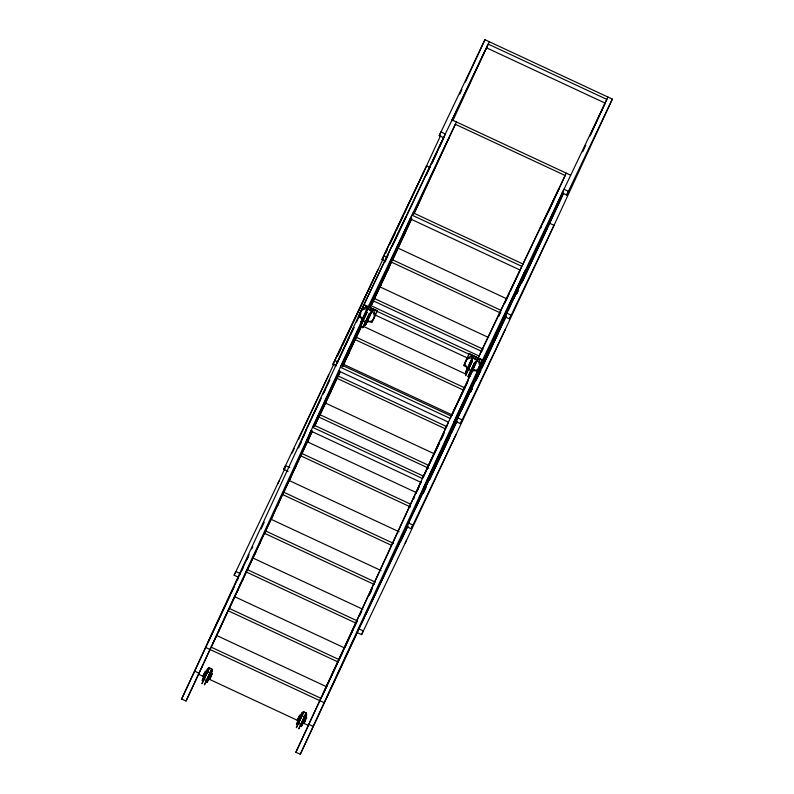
<?xml version="1.0" encoding="UTF-8"?>
<svg xmlns="http://www.w3.org/2000/svg" width="794" height="794" viewBox="0 0 794 794"><rect width="100%" height="100%" fill="white"/><g stroke="black" fill="none" stroke-linecap="round" stroke-linejoin="round"><path stroke-width="1.19" d="M298.574 447.935L300.39 443.608M300.857 442.486L306.484 429.097M300.172 444.61L301.452 441.583M303.248 437.286L304.34 434.685M304.817 433.564L306.683 429.127M307.139 428.035L321.213 398.131M310.881 431.142L298.872 459.736L212.564 644.023M311.069 431.172L300.857 455.488L312.399 430.864M413.724 499.029L414.627 496.855M416.036 493.511L420.721 482.345L322.414 695.226L357.042 621.275M417.485 490.543L419.53 485.69M419.996 484.568L421.376 481.283M425.118 484.4L413.108 512.984L326.8 697.271M202.083 680.349L207.512 668.796L209.189 667.794L212.067 669.134L212.355 671.049L206.956 682.632L207.661 681.262L206.817 680.488L202.778 678.989L202.42 680.508L207.81 669.005L209.318 668.042L211.79 669.193L211.998 670.96L206.619 682.463L207.313 681.123L206.549 680.547L211.79 669.193M296.42 724.336L301.859 712.774L303.536 711.781L306.405 713.121L306.702 715.027L301.303 726.609L302.008 725.24L301.164 724.475L297.125 722.967L296.767 724.495L302.157 712.982L303.665 712.019L306.137 713.171L306.345 714.937L300.966 726.45L301.651 725.101L300.896 724.525L306.137 713.171M238.547 577.288L234.151 575.243L235.868 571.531L240.264 573.576L238.974 576.365M288.143 471.388L283.756 469.333L285.473 465.621L289.86 467.666M336.279 365.756L332.984 364.228L377.924 269.891M385.318 261.037L382.023 259.509L383.74 255.787L426.606 165.916L429.901 167.455M443.628 137.68L439.231 135.635L440.948 131.923L445.345 133.968L432.045 162.839M440.61 135.595L404.166 213.923M459.795 94.049L461.87 89.553M465.344 82.129L484.936 39.7L612.353 99.101L553.884 225.695L405.208 543.165M198.649 674.126L186.034 701.042L181.647 698.998L363.94 304.608L377.368 310.861L371.939 322.612L368.585 321.044M361.875 317.918L358.511 316.349L363.761 304.995L377.368 310.861M384.981 262.07L388.058 255.41M392.147 246.626L444.213 136.449M426.408 175.047L429.991 167.276M432.075 163.157L437.196 152.061M439.757 146.523L444.372 136.538M452.788 120.797L488.211 44.097L606.844 99.399L590.607 134.553M186.034 701.042L211.125 647.14L320.974 698.343L308.767 724.356L313.164 726.411L300.281 754.3L295.884 752.255L473.284 368.466M367.285 308.548L360.565 322.94L367.285 308.548L372.168 310.821L365.439 325.212L372.168 310.821M362.401 319.496L198.569 674.255L204.167 676.865M228.146 610.745L216.702 635.518L326.552 686.731L339.107 659.606L229.268 608.403L228.146 610.745L337.996 661.948M367.622 308.965L361.002 323.148L367.622 308.965L371.632 310.831L365.002 325.014L371.632 310.831M229.109 609.077L247.41 569.665L357.25 620.868M375.393 582.141L265.553 530.928L264.432 533.27L252.988 558.053L362.838 609.256M380.971 570.519L271.131 519.316L282.575 494.543L283.686 492.191L393.536 543.404M273.285 514.72L271.131 519.316M277.453 505.709L278.486 503.456M399.114 531.781L289.274 480.578L300.787 455.706M356.506 335.296L363.166 320.865M369.825 306.444L382.529 278.942M384.246 275.22L411.997 215.144L521.837 266.347L510.473 291.041M416.135 492.528L307.417 441.841L312.092 431.708M314.692 426.08L319.972 414.726L428.7 465.403M357.618 332.954L360.665 326.354M369.815 306.553L383.651 276.59M385.368 272.878L410.369 218.737M434.278 453.791L325.55 403.104L336.993 378.331L338.115 375.989L446.843 426.666M330.314 392.881L331.356 390.628M452.421 415.054L343.693 364.367L355.136 339.594L356.258 337.252L464.976 387.938M371.195 305.362L374.401 298.514L483.119 349.201M488.707 337.579L379.979 286.902L391.422 262.129L500.141 312.806M411.719 218.41L392.286 260.283M413.753 213.993L421.396 197.468M449.136 137.392L413.426 214.162M411.639 218.886L398.122 248.165L506.84 298.842M414.24 213.258L455.329 124.291L565.169 175.504L548.535 211.532M208.236 669.858L209.189 667.794M209.318 668.042L204.078 679.396L203.115 679.168M208.941 672.19L212.296 673.759L209.676 679.436M302.583 713.846L303.536 711.781M303.665 712.019L298.425 723.374L297.462 723.145M465.959 366.441L463.726 365.399L469.155 353.648L482.573 359.91L313.164 726.411M304.499 717.25L306.405 713.121M472.49 357.598L465.77 371.979L472.49 357.598L477.373 359.871L451.32 416.106L341.47 364.903M303.278 716.168L306.643 717.736L304.013 723.413M472.827 358.005L466.207 372.188L472.827 358.005L476.837 359.871L470.207 374.053L476.837 359.871M448.064 423.152L423.569 476.182L313.729 424.979M353.012 629.97L344.695 647.993L234.845 596.78M354.055 627.717L356.883 621.652M370.113 593.485L371.155 591.242M498.711 316.439L500.796 311.982M504.865 303.179L509.45 293.175M540.645 228.305L541.667 226.082M543.205 222.747L545.776 217.199M546.282 216.097L558.986 188.595L522.839 264.372M407.878 525.975L357.181 632.59L361.578 634.644L406.518 540.307M470.743 388.554L496.766 332.19M498.483 328.478L524.516 272.114M471.854 386.212L497.888 329.847M499.605 326.136L525.638 269.771M481.938 367.9L506.215 316.052L456.004 421.574L460.401 423.619L505.341 329.292M506.771 313.144L505.053 316.856L509.44 318.9L554.033 225.317L549.637 223.263L506.771 313.144L511.157 315.188L509.44 318.9M535.632 250.715L506.522 313.531L427.112 480.152L415.093 508.746L503.475 320.042M513.48 299.07L562.489 192.952M549.637 223.263L563.641 192.942M563.095 194.193L528.764 267.915M582.697 151.763L585.783 145.064M589.912 136.131L605.385 102.634M361.578 634.644L363.285 630.922L358.898 628.878M411.173 528.735L412.89 525.023L408.493 522.978L406.776 526.69L411.173 528.735L456.113 434.397M460.401 423.619L462.118 419.907L457.721 417.862M562.261 192.982L566.648 195.036L568.365 191.314L563.978 189.27L537.349 247.003L453.999 421.872M363.523 319.645L360.297 326.671L367.116 312.042L363.89 319.069M207.651 677.868L204.425 684.904L211.244 670.265L208.018 677.302M299.546 720.714L296.321 727.741L303.139 713.111L299.914 720.138M301.988 721.855L298.762 728.882L305.581 714.253L302.355 721.28M471.17 369.825L467.944 376.852L474.762 362.223L471.537 369.25M277.781 483.764L285.413 467.468M292.172 452.987L294.336 448.431M298.534 439.469L333.937 363.801M337.569 356.119L341.212 348.338M342.333 345.866L349.162 331.306M350.204 329.063L383.194 258.695M385.765 253.147L387.333 249.802M389.943 244.215L395.253 232.95M396.295 230.717L403.114 216.167M208.167 641.969L233.883 587.074M234.935 584.831L238.607 576.99M239.659 574.747L249.098 554.579M251.718 548.991L252.76 546.758M261.107 528.943L264.233 522.263M181.647 698.998L229.972 595.808M231.024 593.565L234.696 585.714M237.327 580.106L238.379 577.863M246.775 559.919L248.353 556.554M314.493 426.378L340.189 371.523M342.81 365.925L361.072 326.93M370.977 305.769L389.239 266.794M201.269 668.518L202.321 666.275M211.254 647.209L216.504 635.994M218.608 631.508L220.702 627.022M236.989 592.255L238.041 590.011M242.239 581.039L243.292 578.796M247.5 569.824L253.276 557.487M254.328 555.244L255.896 551.88M259.578 544.029L260.631 541.786M265.355 531.692L273.235 514.859M277.434 505.887L279.012 502.523M283.736 492.429L291.616 475.606M295.299 467.755L296.341 465.512M301.591 454.307L308.945 438.616M319.446 416.195L326.265 401.625L325.55 403.104M337.817 376.961L340.437 371.364M342.542 366.878L344.646 362.392M347.792 355.672L349.37 352.308M356.188 337.738L361.439 326.523M371.939 304.102L372.991 301.859M374.57 298.504L380.862 285.046M382.966 280.57L384.534 277.205M387.69 270.476L388.742 268.233M392.415 260.392L398.191 248.056M359.662 615.678L361.766 611.191M369.081 595.56L372.217 588.88M295.884 752.255L308.489 725.329M321.094 698.412L326.88 686.076M339.485 659.159L342.631 652.43M300.281 754.3L357.528 632.044M361.21 624.193L363.841 618.586M365.409 615.221L407.431 525.499M408.483 523.256L409.535 521.013M414.786 509.808L456.778 420.135M461.503 410.041L505.599 315.883M508.229 310.285L509.798 306.921M423.043 493.59L426.18 486.881M429.316 480.181L448.67 438.864M470.614 392.018L472.182 388.653M476.38 379.691L480.578 370.729M481.63 368.485L497.898 333.748M516.626 293.76L518.194 290.406M522.373 281.483L546.937 229.029M400.811 541.121L407.918 525.946M423.133 493.461L425.753 487.863M429.425 480.023L450.406 435.211M451.22 433.474L456.947 421.247L408.374 523.355M470.485 392.345L472.043 389.01M476.211 380.118L480.896 370.123M516.705 293.661L518.274 290.306M521.42 283.587L527.712 270.159M439.231 135.635L484.936 39.7M382.023 259.509L423.917 171.683M332.984 364.228L374.867 276.401M283.756 469.333L328.696 375.006M234.151 575.243L279.091 480.906M363.702 305.124L489.332 41.745M358.511 316.349L362.054 317.521M363.106 306.494L405.883 216.812M452.094 119.934L486.494 47.809L605.127 103.111M486.871 47.025L487.615 45.466M337.083 362.848L353.935 327.525M356.566 321.997L357.618 319.793M358.144 318.692L360.258 314.245M335.366 366.57L349.132 337.708M350.194 335.485L353.896 327.714M358.124 318.841L359.176 316.637M309.332 422.934L320.389 399.739M323.029 394.221L329.867 379.869M323.873 392.564L324.935 390.34M241.326 571.333L243.46 566.866M368.098 307.169L456.451 121.948M362.54 320.736L340.358 367.245L450.198 418.448L468.172 380.773M369.369 306.544L411.401 218.29M339.554 370.818L312.608 427.321L422.458 478.524L438.844 444.164M342.075 365.677L360.823 326.245M370.421 306.117L392.534 259.777L501.262 310.464M379.979 286.902L380.723 285.334M343.693 364.367L344.437 362.808M307.417 441.841L308.529 439.499M289.274 480.578L290.386 478.236M202.956 676.299L205.398 671.019M212.296 673.759L208.753 672.578M469.155 353.648L482.395 360.297M463.726 365.399L466.147 366.044M299.735 714.997L297.303 720.287M477.948 358.372L566.291 173.152M306.643 717.736L304.211 717.081M477.373 359.871L470.653 374.262L472.132 371.225L467.249 368.952M478.941 356.417L520.12 270.069L410.28 218.856M451.191 416.493L463.368 390.956M464.43 388.742L467.08 383.184M441.474 438.645L443.588 434.229M423.242 476.986L439.707 442.476M440.769 440.253L444.481 432.462M481.74 361.796L607.966 97.047M566.648 195.036L612.353 99.101M452.054 119.904L570.688 175.206M413.108 212.802L522.958 264.005M383.74 255.787L387.035 257.325M373.279 300.857L482.008 351.543M369.22 304.827L479.06 356.03M364.803 305.63L367.007 306.653M371.463 308.737L473.462 356.288M479.04 358.888L482.335 360.426M375.354 315.069L468.381 358.431M471.735 368.654L477.333 371.264L471.557 369.041M364.972 321.272L366.927 322.185M362.382 320.319L366.381 322.185M362.957 326.155L466.078 374.232M468.321 375.274L470.564 376.316M355.136 339.594L463.865 390.281M334.701 360.506L337.996 362.044M338.641 370.957L448.481 422.17M336.993 378.331L445.722 429.018M318.851 417.068L428.7 468.271M310.891 431.043L420.741 482.246M410.558 504.14L301.829 453.463L300.718 455.806L410.558 507.009M282.575 494.543L391.293 545.22M264.432 533.27L374.272 584.483M246.289 572.008L356.139 623.221M205.616 647.438L324.25 702.74M194.53 671.109L198.917 673.153M209.775 679.485L298.326 720.763M303.923 723.374L308.409 725.458M468.847 369.637A7.404 6.253 25.5 0 1 467.795 358.868A7.404 6.253 25.5 0 1 479.229 363.434A7.404 6.253 25.5 0 1 471.517 370.699M465.85 361.856A7.404 6.253 25.5 0 1 475.675 357.171A7.404 6.253 25.5 0 1 478.454 367.741M298.226 722.639A3.702 3.126 25.5 0 1 298.792 718.193M304.598 720.902A3.702 3.126 25.5 0 1 303.288 723.741M298.425 717.836A3.702 3.126 25.5 0 1 299.537 716.625M304.598 717.726A3.702 3.126 25.5 0 1 305.144 720.962M210.261 676.915A3.702 3.126 25.5 0 1 207.234 680.22M203.135 677.044A3.702 3.126 25.5 0 1 204.445 674.205M203.879 675.486A3.702 3.126 25.5 0 1 205.189 672.647M210.251 673.749A3.702 3.126 25.5 0 1 210.797 676.984M362.838 320.042A7.404 6.253 25.5 0 1 363.374 309.422A7.404 6.253 25.5 0 1 374.232 315.248A7.404 6.253 25.5 0 1 365.369 321.401M360.724 313.928A7.404 6.253 25.5 0 1 369.885 307.873A7.404 6.253 25.5 0 1 373.249 318.692M202.341 682.929L201.984 683.763L208.802 669.134L202.341 682.929M363.106 326.969L362.739 327.813L369.557 313.173L363.106 326.969M465.87 374.877L465.502 375.721L472.321 361.081L465.87 374.877"/></g></svg>
